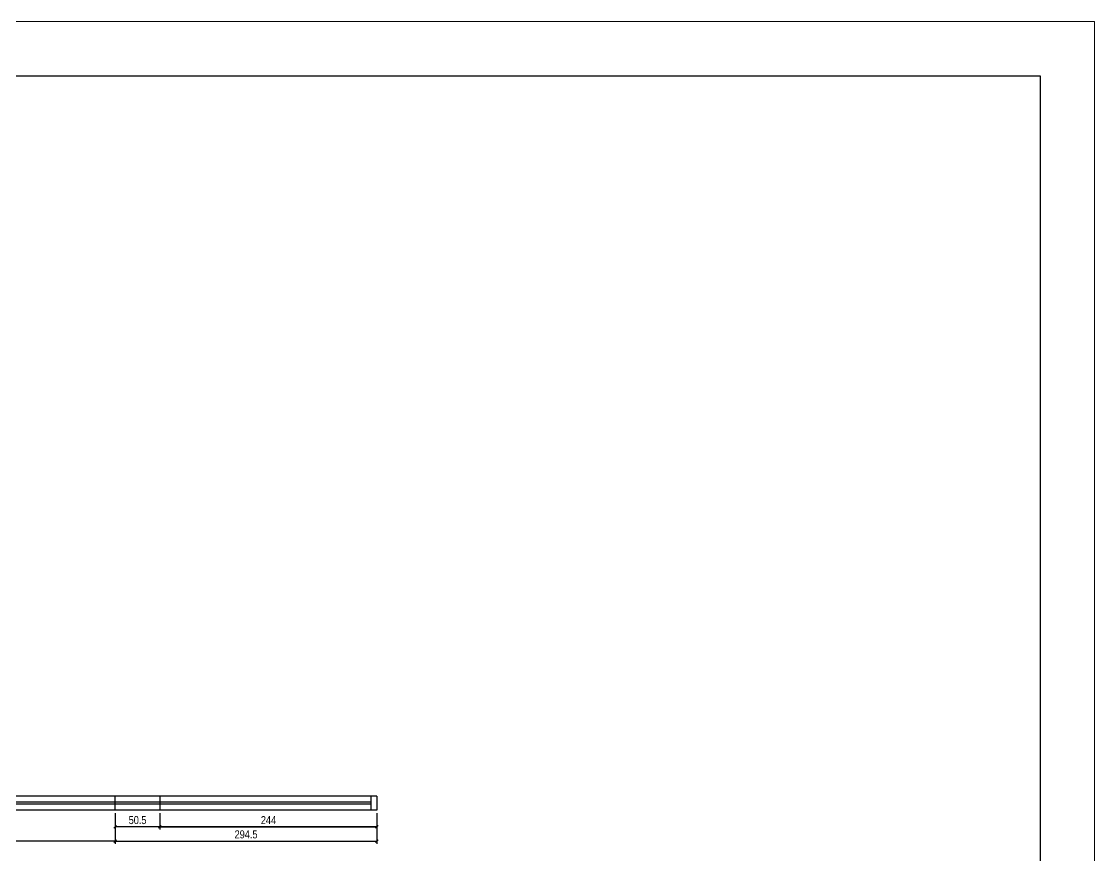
# Model space of a CAD drawing. Extents: x 2487 to 8815, y 325 to 3946.
# Drawn here: x 7608 to 8815, y 3008 to 3946 of the extents above; entities that cross this region are included whole.
import ezdxf

# ---------------------------------------------------------------- set-up
doc = ezdxf.new("R2010")
doc.units = 0
for name, color, linetype in [('COTA', 241, 'Continuous'), ('Painéis', 200, 'Continuous'), ('SARR_2.2x7', 40, 'Continuous')]:
    doc.layers.add(name, color=color, linetype=linetype)
doc.layers.add('FOLHA', color=255, linetype='Continuous', lineweight=5)
doc.styles.add('COTA TECNICA-50', font='techl___.ttf', dxfattribs={"height": 9})
doc.dimstyles.new('COTA PAINEL-50', dxfattribs={"dimtxt": 9, "dimasz": 3, "dimexe": 3, "dimexo": 3, "dimgap": 3, "dimtad": 1, "dimdec": 1, "dimzin": 12, "dimdsep": 46, "dimtxsty": 'COTA TECNICA-50', "dimblk1": 'OBLIQUE', "dimblk2": 'OBLIQUE', "dimsah": 1, "dimcen": 0.9, "dimclrd": 4, "dimclre": 4, "dimclrt": 240, "dimadec": 1, "dimazin": 3, "dimtfac": 1, "dimtdec": 1, "dimtmove": 0, "dimatfit": 3, "dimfxl": 1, "dimtolj": 1, "dimtzin": 12, "dimarcsym": 0})

# ---------------------------------------------------------------- blocks, each defined once
blk = doc.blocks.new('_Oblique')
at = {"color": 0, "linetype": 'ByBlock', "lineweight": -2}
blk.add_line((-0.5, -0.5), (0.5, 0.5), dxfattribs=at)
blk = doc.blocks.new('*D257')
at = {"layer": 'COTA', "color": 4, "lineweight": -2, "transparency": 16777216}
for p, q in [((7764.1, 3056.1), (7764.1, 3037.5)), ((8008.1, 3056.1), (8008.1, 3037.5)), ((8008.1, 3040.5), (7764.1, 3040.5))]:
    blk.add_line(p, q, dxfattribs=at)
at = {"layer": 'Defpoints', "color": 0, "transparency": 16777216}
for p in [(7764.1, 3059.1), (8008.1, 3059.1), (7764.1, 3040.5)]:
    blk.add_point(p, dxfattribs=at)
at = {"layer": 'COTA', "color": 4, "lineweight": -2, "transparency": 16777216, "xscale": 3, "yscale": 3, "zscale": 3, "rotation": 180}
blk.add_blockref('_Oblique', (7764.1, 3040.5), dxfattribs=at)
at = {"layer": 'COTA', "color": 4, "lineweight": -2, "transparency": 16777216, "xscale": 3, "yscale": 3, "zscale": 3}
blk.add_blockref('_Oblique', (8008.1, 3040.5), dxfattribs=at)
at = {"layer": 'COTA', "color": 240, "transparency": 16777216, "insert": (7886.1, 3048.1), "char_height": 9, "attachment_point": 5, "style": 'COTA TECNICA-50'}
blk.add_mtext('\\A1;244', dxfattribs=at)
blk = doc.blocks.new('*D82')
at = {"layer": 'COTA', "color": 4, "lineweight": -2, "transparency": 16777216}
for p, q in [((7764.1, 3056.1), (7764.1, 3037.5)), ((8008.1, 3056.1), (8008.1, 3037.5)), ((7764.1, 3040.5), (8008.1, 3040.5))]:
    blk.add_line(p, q, dxfattribs=at)
at = {"layer": 'Defpoints', "color": 0, "transparency": 16777216}
for p in [(7764.1, 3059.1), (8008.1, 3059.1), (8008.1, 3040.5)]:
    blk.add_point(p, dxfattribs=at)
at = {"layer": 'COTA', "color": 4, "lineweight": -2, "transparency": 16777216, "xscale": 3, "yscale": 3, "zscale": 3, "rotation": 180}
blk.add_blockref('_Oblique', (7764.1, 3040.5), dxfattribs=at)
at = {"layer": 'COTA', "color": 4, "lineweight": -2, "transparency": 16777216, "xscale": 3, "yscale": 3, "zscale": 3}
blk.add_blockref('_Oblique', (8008.1, 3040.5), dxfattribs=at)
at = {"layer": 'COTA', "color": 240, "transparency": 16777216, "insert": (7886.1, 3048.1), "char_height": 9, "attachment_point": 5, "style": 'COTA TECNICA-50'}
blk.add_mtext('\\A1;244', dxfattribs=at)
blk = doc.blocks.new('*D258')
at = {"layer": 'COTA', "color": 4, "lineweight": -2, "transparency": 16777216}
for p, q in [((7469.6, 3056.1), (7469.6, 3021.4)), ((7713.6, 3056.1), (7713.6, 3021.4)), ((7713.6, 3024.4), (7469.6, 3024.4))]:
    blk.add_line(p, q, dxfattribs=at)
at = {"layer": 'Defpoints', "color": 0, "transparency": 16777216}
for p in [(7469.6, 3059.1), (7713.6, 3059.1), (7469.6, 3024.4)]:
    blk.add_point(p, dxfattribs=at)
at = {"layer": 'COTA', "color": 4, "lineweight": -2, "transparency": 16777216, "xscale": 3, "yscale": 3, "zscale": 3, "rotation": 180}
blk.add_blockref('_Oblique', (7469.6, 3024.4), dxfattribs=at)
at = {"layer": 'COTA', "color": 4, "lineweight": -2, "transparency": 16777216, "xscale": 3, "yscale": 3, "zscale": 3}
blk.add_blockref('_Oblique', (7713.6, 3024.4), dxfattribs=at)
at = {"layer": 'COTA', "color": 240, "transparency": 16777216, "insert": (7591.6, 3032), "char_height": 9, "attachment_point": 5, "style": 'COTA TECNICA-50'}
blk.add_mtext('\\A1;244', dxfattribs=at)
blk = doc.blocks.new('*D83')
at = {"layer": 'COTA', "color": 4, "lineweight": -2, "transparency": 16777216}
for p, q in [((7713.6, 3056.1), (7713.6, 3037.5)), ((7764.1, 3056.1), (7764.1, 3037.5)), ((7764.1, 3040.5), (7713.6, 3040.5))]:
    blk.add_line(p, q, dxfattribs=at)
at = {"layer": 'Defpoints', "color": 0, "transparency": 16777216}
for p in [(7713.6, 3059.1), (7764.1, 3059.1), (7713.6, 3040.5)]:
    blk.add_point(p, dxfattribs=at)
at = {"layer": 'COTA', "color": 4, "lineweight": -2, "transparency": 16777216, "xscale": 3, "yscale": 3, "zscale": 3, "rotation": 180}
blk.add_blockref('_Oblique', (7713.6, 3040.5), dxfattribs=at)
at = {"layer": 'COTA', "color": 4, "lineweight": -2, "transparency": 16777216, "xscale": 3, "yscale": 3, "zscale": 3}
blk.add_blockref('_Oblique', (7764.1, 3040.5), dxfattribs=at)
at = {"layer": 'COTA', "color": 240, "transparency": 16777216, "insert": (7738.9, 3048.1), "char_height": 9, "attachment_point": 5, "style": 'COTA TECNICA-50'}
blk.add_mtext('\\A1;50.5', dxfattribs=at)
blk = doc.blocks.new('*D84')
at = {"layer": 'COTA', "color": 4, "lineweight": -2, "transparency": 16777216}
for p, q in [((7713.6, 3056.1), (7713.6, 3021.4)), ((8008.1, 3056.1), (8008.1, 3021.4)), ((7713.6, 3024.4), (8008.1, 3024.4))]:
    blk.add_line(p, q, dxfattribs=at)
at = {"layer": 'Defpoints', "color": 0, "transparency": 16777216}
for p in [(7713.6, 3059.1), (8008.1, 3059.1), (8008.1, 3024.4)]:
    blk.add_point(p, dxfattribs=at)
at = {"layer": 'COTA', "color": 4, "lineweight": -2, "transparency": 16777216, "xscale": 3, "yscale": 3, "zscale": 3, "rotation": 180}
blk.add_blockref('_Oblique', (7713.6, 3024.4), dxfattribs=at)
at = {"layer": 'COTA', "color": 4, "lineweight": -2, "transparency": 16777216, "xscale": 3, "yscale": 3, "zscale": 3}
blk.add_blockref('_Oblique', (8008.1, 3024.4), dxfattribs=at)
at = {"layer": 'COTA', "color": 240, "transparency": 16777216, "insert": (7860.9, 3032), "char_height": 9, "attachment_point": 5, "style": 'COTA TECNICA-50'}
blk.add_mtext('\\A1;294.5', dxfattribs=at)

msp = doc.modelspace()

# ---------------------------------------------------------------- linework, layer by layer
at = {"color": 30}
for p, q in [((2639.42, 3885.01), (8754.09, 3885.01)), ((8754.09, 3885.01), (8754.09, 385.68))]:
    msp.add_line(p, q, dxfattribs=at)
at = {"layer": 'FOLHA'}
for p, q in [((2487, 3945.97), (8815.05, 3945.97)), ((8815.05, 3945.97), (8815.05, 324.72))]:
    msp.add_line(p, q, dxfattribs=at)
at = {"layer": 'Painéis'}
for p, q in [((8008.13, 3075.15), (5761.62, 3075.15)), ((7713.62, 3059.15), (7713.62, 3075.15)), ((7764.12, 3075.15), (7764.12, 3059.15)), ((8008.13, 3075.15), (8008.13, 3059.15)), ((8008.13, 3059.15), (5761.62, 3059.15))]:
    msp.add_line(p, q, dxfattribs=at)
at = {"layer": 'SARR_2.2x7', "linetype": 'Continuous'}
for p, q in [((7713.62, 3068.15), (7469.62, 3068.15)), ((7713.62, 3066.15), (7469.62, 3066.15)), ((8001.13, 3068.15), (7713.62, 3068.15)), ((8001.13, 3066.15), (7713.62, 3066.15)), ((8001.13, 3075.15), (8001.13, 3059.15))]:
    msp.add_line(p, q, dxfattribs=at)

# ---------------------------------------------------------------- dimensions: what is measured, and where the dimension line sits
at = {"layer": 'COTA'}
for base, p1, p2, picture, middle in [((7469.62, 3024.42), (7713.62, 3059.15), (7469.62, 3059.15), '*D258', (7591.62, 3031.98)), ((7713.62, 3040.54), (7764.12, 3059.15), (7713.62, 3059.15), '*D83', (7738.87, 3048.14)), ((8008.13, 3024.42), (7713.62, 3059.15), (8008.13, 3059.15), '*D84', (7860.87, 3032.04))]:
    dim = msp.add_linear_dim(base=base, p1=p1, p2=p2, angle=180, dimstyle='COTA PAINEL-50', dxfattribs=at)
    dim.commit()
    dim.dimension.update_dxf_attribs({"geometry": picture, "text_midpoint": middle})
for base, p1, p2, picture in [((7764.12, 3040.54), (8008.13, 3059.15), (7764.12, 3059.15), '*D257'), ((8008.13, 3040.54), (7764.12, 3059.15), (8008.13, 3059.15), '*D82')]:
    dim = msp.add_linear_dim(base=base, p1=p1, p2=p2, dimstyle='COTA PAINEL-50', dxfattribs=at)
    dim.commit()
    dim.dimension.update_dxf_attribs({"geometry": picture, "text_midpoint": (7886.12, 3048.11)})

doc.saveas('drawing.dxf')
